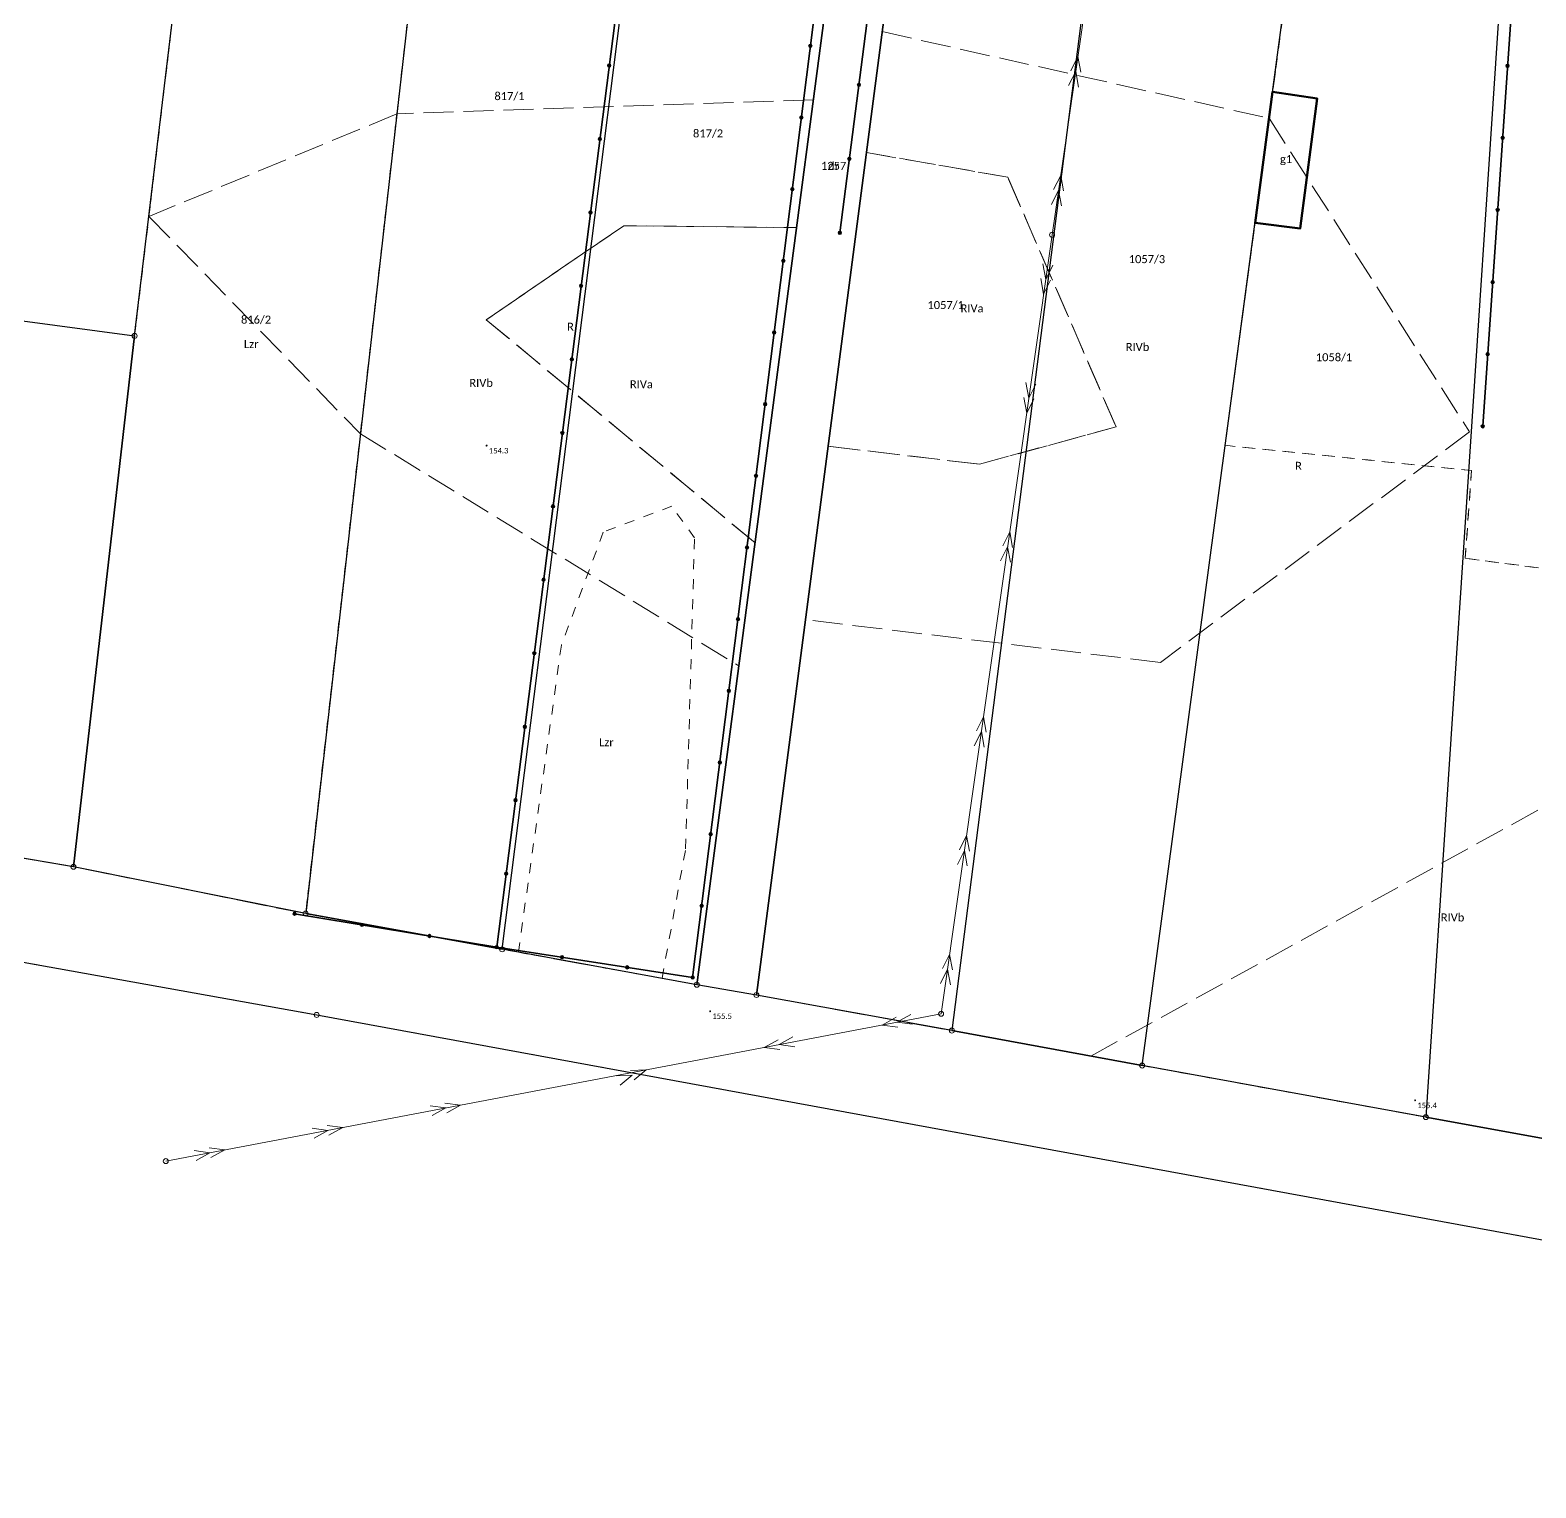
# Model space of a CAD drawing. Header units: metres. Extents: x 0 to 8431248, y 0 to 5724257.
# Drawn here: x 8430934 to 8431084.5, y 5723894 to 5724039.7 of the extents above; entities that cross this region are included whole.
import ezdxf

# ---------------------------------------------------------------- set-up
doc = ezdxf.new("R2010")
doc.units = ezdxf.units.M
doc.linetypes.add('EGKK', pattern=[8, 3, -1, 3, -1])
doc.linetypes.add('EGUG', pattern=[4, 1, -1, 1, -1])
for name, color, linetype, true_color in [('EGB_Budynek_powierzchnia-budynek naziemny EGBU', 7, 'Continuous', 0x000000), ('EGB_Budynek_powierzchnia_0_etykiety', 7, 'Continuous', 0x000000), ('EGB_DzialkaEwidencyjna_powierzchnia-działka ewidencyjna EGDE', 7, 'Continuous', 0x000000), ('EGB_DzialkaEwidencyjna_powierzchnia_0_etykiety', 7, 'Continuous', 0x000000), ('EGB_KonturKlasyfikacyjny_powierzchnia-kontur klasyfikacyjny EGKK', 7, 'Continuous', 0x24bc24), ('EGB_KonturKlasyfikacyjny_powierzchnia_2407460_etykiety', 7, 'Continuous', 0x24bc24), ('EGB_KonturUzytkuGruntowego_powierzchnia-kontur użytku gruntowego EGUG', 7, 'Continuous', 0x008000), ('EGB_KonturUzytkuGruntowego_powierzchnia_32768_etykiety', 7, 'Continuous', 0x008000), ('EGB_PunktGraniczny_punkt-stabilizowany trwale EGPG_A', 7, 'Continuous', 0xffffff), ('GES_InneUrzadzeniaTowarzyszace_punkt-podpora przewodów SUPN', 7, 'Continuous', 0x000000), ('GES_PrzewodElektroenergetyczny_linia-przewód elektroenergetyczny SUEP-s', 7, 'Continuous', 0xff0000), ('OT_Ogrodzenia_linia-ogrodzenie trwałe OTOO', 7, 'Continuous', 0x0a0a09), ('OT_Rzedna_punkt-pikieta naturalna OTRN', 7, 'Continuous', 0x000000), ('OT_Rzedna_punkt_0_etykiety', 7, 'Continuous', 0x000000)]:
    doc.layers.add(name, color=color, linetype=linetype, true_color=true_color)
doc.styles.add('Style-Calibri', font='calibri.ttf')

# ---------------------------------------------------------------- blocks, each defined once
blk = doc.blocks.new('EGBP04_2a0')
at = {"linetype": 'Continuous', "lineweight": 13}
blk.add_circle((0, 0), 0.5, dxfattribs=at)
blk = doc.blocks.new('egpg_a')
blk.add_blockref('EGBP04_2a0', (0, 0))
blk = doc.blocks.new('SUSM04_010')
at = {"linetype": 'Continuous', "lineweight": 13}
blk.add_circle((0, 0), 0.5, dxfattribs=at)
blk = doc.blocks.new('SUPP0')
blk.add_blockref('SUSM04_010', (0, 0))
blk = doc.blocks.new('supn')
blk.add_blockref('SUPP0', (0, 0))
blk = doc.blocks.new('suep-s')
at = {"color": 1, "lineweight": 18}
for p, q in [((-6, 1), (-3, 0)), ((-3, 0), (-6, -1)), ((-3, 1), (0, 0)), ((0, 0), (-3, -1))]:
    blk.add_line(p, q, dxfattribs=at)
blk = doc.blocks.new('otoo')
at = {"lineweight": 18, "transparency": 16777216}
h = blk.add_hatch(color=256, dxfattribs=at)
h.dxf.hatch_style = 1
h.paths.add_polyline_path([(0.35, 0, 1), (-0.35, 0, 1)])
at = {"lineweight": 18}
blk.add_circle((0, 0), 0.35, dxfattribs=at)
blk = doc.blocks.new('otrn')
at = {"linetype": 'Continuous', "lineweight": 13}
blk.add_hatch(color=256, dxfattribs=at).paths.add_polyline_path([(0, -0.09, 1), (0, 0.09, 1)])
blk.add_circle((0, 0), 0.0906, dxfattribs=at)

msp = doc.modelspace()

# ---------------------------------------------------------------- linework, layer by layer
at = {"layer": 'EGB_Budynek_powierzchnia-budynek naziemny EGBU', "lineweight": 50}
msp.add_lwpolyline([(8431058.19, 5724033.57), (8431056.44, 5724020.49), (8431060.95, 5724019.92), (8431062.65, 5724032.9), (8431058.19, 5724033.57)], close=True, dxfattribs=at)
at = {"layer": 'EGB_DzialkaEwidencyjna_powierzchnia-działka ewidencyjna EGDE', "lineweight": 9}
for points in [[(8430911.12, 5724038.48), (8430901.86, 5724014.88), (8430944.44, 5724009.17), (8430951.16, 5724065.3), (8430958.07, 5724123.05), (8430913.58, 5724131.68), (8430911.12, 5724038.48)], [(8431002.28, 5724114.47), (8430982.02, 5724118.4), (8430974.16, 5724062.1), (8430961.54, 5723951.41), (8430981.17, 5723947.84), (8431002.28, 5724114.47)], [(8430981.17, 5723947.84), (8431002.28, 5724114.47), (8431013.14, 5724112.36), (8431022.34, 5724109.08), (8431000.64, 5723944.3), (8430981.17, 5723947.84)], [(8431000.64, 5723944.3), (8431022.34, 5724109.08), (8431027.98, 5724107.07), (8431025.06, 5724084.75), (8431006.59, 5723943.27), (8431000.64, 5723944.3)], [(8431060.37, 5724087.52), (8431046.34, 5724097.52), (8431044.43, 5724082.62), (8431026.14, 5723939.71), (8431045.15, 5723936.22), (8431064.82, 5724083.09), (8431060.37, 5724087.52)], [(8431044.43, 5724082.62), (8431026.14, 5723939.71), (8431006.59, 5723943.27), (8431025.06, 5724084.75), (8431044.43, 5724082.62)], [(8431045.15, 5723936.22), (8431064.82, 5724083.09), (8431079.35, 5724068.06), (8431082.44, 5724066.2), (8431073.51, 5723931.06), (8431045.15, 5723936.22)], [(8430961.54, 5723951.41), (8430938.33, 5723956.09), (8430944.44, 5724009.17), (8430951.16, 5724065.3), (8430974.16, 5724062.1), (8430961.54, 5723951.41)], [(8431073.51, 5723931.06), (8431094.61, 5723927.23), (8431107.45, 5724035.1), (8431082.44, 5724066.2), (8431073.51, 5723931.06)], [(8430897.49, 5723963.04), (8430901.86, 5724014.88), (8430944.44, 5724009.17), (8430938.33, 5723956.09), (8430897.49, 5723963.04)]]:
    msp.add_lwpolyline(points, close=True, dxfattribs=at)
at = {"layer": 'EGB_DzialkaEwidencyjna_powierzchnia-działka ewidencyjna EGDE'}
for points in [[(8430911.12, 5724038.48), (8430901.86, 5724014.88), (8430944.44, 5724009.17), (8430951.16, 5724065.3), (8430958.07, 5724123.05), (8430913.58, 5724131.68), (8430911.12, 5724038.48)], [(8431002.28, 5724114.47), (8430982.02, 5724118.4), (8430974.16, 5724062.1), (8430961.54, 5723951.41), (8430981.17, 5723947.84), (8431002.28, 5724114.47)], [(8430981.17, 5723947.84), (8431002.28, 5724114.47), (8431013.14, 5724112.36), (8431022.34, 5724109.08), (8431000.64, 5723944.3), (8430981.17, 5723947.84)], [(8431000.64, 5723944.3), (8431022.34, 5724109.08), (8431027.98, 5724107.07), (8431025.06, 5724084.75), (8431006.59, 5723943.27), (8431000.64, 5723944.3)], [(8431060.37, 5724087.52), (8431046.34, 5724097.52), (8431044.43, 5724082.62), (8431026.14, 5723939.71), (8431045.15, 5723936.22), (8431064.82, 5724083.09), (8431060.37, 5724087.52)], [(8431044.43, 5724082.62), (8431026.14, 5723939.71), (8431006.59, 5723943.27), (8431025.06, 5724084.75), (8431044.43, 5724082.62)], [(8431045.15, 5723936.22), (8431064.82, 5724083.09), (8431079.35, 5724068.06), (8431082.44, 5724066.2), (8431073.51, 5723931.06), (8431045.15, 5723936.22)], [(8430961.54, 5723951.41), (8430938.33, 5723956.09), (8430944.44, 5724009.17), (8430951.16, 5724065.3), (8430974.16, 5724062.1), (8430961.54, 5723951.41)], [(8431073.51, 5723931.06), (8431094.61, 5723927.23), (8431107.45, 5724035.1), (8431082.44, 5724066.2), (8431073.51, 5723931.06)], [(8430897.49, 5723963.04), (8430901.86, 5724014.88), (8430944.44, 5724009.17), (8430938.33, 5723956.09), (8430897.49, 5723963.04)]]:
    msp.add_lwpolyline(points, close=True, dxfattribs=at)
at = {"layer": 'EGB_DzialkaEwidencyjna_powierzchnia-działka ewidencyjna EGDE', "lineweight": 9}
msp.add_lwpolyline([(8430699.38, 5723988.51), (8430962.64, 5723941.28), (8430962.64, 5723941.28), (8431220.17, 5723893.99), (8431210.44, 5723906.17), (8431179.66, 5723911.78), (8431146.53, 5723917.8), (8431136.64, 5723919.48), (8431106.32, 5723925.1), (8431094.61, 5723927.23), (8431073.51, 5723931.06), (8431045.15, 5723936.22), (8431026.14, 5723939.71), (8431006.59, 5723943.27), (8431000.64, 5723944.3), (8430981.17, 5723947.84), (8430961.54, 5723951.41), (8430938.33, 5723956.09), (8430897.49, 5723963.04)], dxfattribs=at)
at = {"layer": 'EGB_DzialkaEwidencyjna_powierzchnia-działka ewidencyjna EGDE'}
msp.add_lwpolyline([(8430699.38, 5723988.51), (8430962.64, 5723941.28), (8430962.64, 5723941.28), (8431220.17, 5723893.99), (8431210.44, 5723906.17), (8431179.66, 5723911.78), (8431146.53, 5723917.8), (8431136.64, 5723919.48), (8431106.32, 5723925.1), (8431094.61, 5723927.23), (8431073.51, 5723931.06), (8431045.15, 5723936.22), (8431026.14, 5723939.71), (8431006.59, 5723943.27), (8431000.64, 5723944.3), (8430981.17, 5723947.84), (8430961.54, 5723951.41), (8430938.33, 5723956.09), (8430897.49, 5723963.04)], dxfattribs=at)
at = {"layer": 'EGB_KonturKlasyfikacyjny_powierzchnia-kontur klasyfikacyjny EGKK', "linetype": 'egkk', "lineweight": 9}
msp.add_lwpolyline([(8430931.17, 5724128.27), (8430958.07, 5724123.05), (8430982.02, 5724118.4), (8431002.28, 5724114.47), (8431013.14, 5724112.36), (8431022.34, 5724109.08), (8431014.47, 5724049.33), (8431012.29, 5724032.77), (8431012.29, 5724032.77), (8430970.66, 5724031.37), (8430945.87, 5724021.11), (8430967.01, 5723999.39), (8431004.84, 5723976.17), (8431000.64, 5723944.3), (8430997.16, 5723944.94), (8430982.8, 5723947.54), (8430981.17, 5723947.84), (8430961.54, 5723951.41), (8430938.33, 5723956.09), (8430897.49, 5723963.04)], dxfattribs=at)
for points in [[(8431019.17, 5724039.59), (8431057.84, 5724030.93), (8431077.88, 5723999.57), (8431046.97, 5723976.53), (8431011.49, 5723980.79), (8431006.59, 5723943.27), (8431026.14, 5723939.71), (8431040.03, 5723937.16), (8431112.32, 5723976.94), (8431114.97, 5723999.75), (8431117.59, 5724022.4), (8431107.45, 5724035.1), (8431082.44, 5724066.2), (8431079.35, 5724068.06), (8431064.82, 5724083.09), (8431060.37, 5724087.52), (8431046.34, 5724097.52), (8431027.98, 5724107.07), (8431025.06, 5724084.75), (8431022.78, 5724067.25), (8431019.17, 5724039.59)], [(8431013.76, 5723998.14), (8431028.89, 5723996.34), (8431042.55, 5724000.07), (8431031.72, 5724025.04), (8431017.59, 5724027.5), (8431019.17, 5724039.59), (8431057.84, 5724030.93), (8431077.88, 5723999.57), (8431046.97, 5723976.53), (8431011.49, 5723980.79), (8431013.76, 5723998.14)], [(8431012.29, 5724032.77), (8430970.66, 5724031.37), (8430945.87, 5724021.11), (8430967.01, 5723999.39), (8431004.84, 5723976.17), (8431006.46, 5723988.48), (8430979.59, 5724010.79), (8430993.34, 5724020.19), (8431010.6, 5724020), (8431012.29, 5724032.77)], [(8431017.59, 5724027.5), (8431031.72, 5724025.04), (8431042.55, 5724000.07), (8431028.89, 5723996.34), (8431013.76, 5723998.14), (8431017.59, 5724027.5)], [(8431010.6, 5724020), (8430993.34, 5724020.19), (8430979.59, 5724010.79), (8431006.46, 5723988.48), (8431010.6, 5724020)], [(8431040.03, 5723937.16), (8431112.32, 5723976.94), (8431106.32, 5723925.1), (8431094.61, 5723927.23), (8431073.51, 5723931.06), (8431045.15, 5723936.22), (8431040.03, 5723937.16)]]:
    msp.add_lwpolyline(points, close=True, dxfattribs=at)
at = {"layer": 'EGB_KonturUzytkuGruntowego_powierzchnia-kontur użytku gruntowego EGUG', "linetype": 'egug', "lineweight": 9}
for points in [[(8430931.17, 5724128.27), (8430958.07, 5724123.05), (8430951.16, 5724065.3), (8430944.44, 5724009.17), (8430938.33, 5723956.09), (8430897.49, 5723963.04)], [(8430699.38, 5723988.51), (8430962.64, 5723941.28), (8431220.17, 5723893.99), (8431210.44, 5723906.17), (8431179.66, 5723911.78), (8431146.53, 5723917.8), (8431136.64, 5723919.48), (8431106.32, 5723925.1), (8431094.61, 5723927.23), (8431073.51, 5723931.06), (8431045.15, 5723936.22), (8431026.14, 5723939.71), (8431006.59, 5723943.27), (8431000.64, 5723944.3), (8430997.16, 5723944.94), (8430982.8, 5723947.54), (8430981.17, 5723947.84), (8430961.54, 5723951.41), (8430938.33, 5723956.09), (8430897.49, 5723963.04)]]:
    msp.add_lwpolyline(points, dxfattribs=at)
for points in [[(8431022.34, 5724109.08), (8431027.98, 5724107.07), (8431025.06, 5724084.75), (8431022.78, 5724067.25), (8431006.59, 5723943.27), (8431000.64, 5723944.3), (8431014.47, 5724049.33), (8431022.34, 5724109.08)], [(8431064.82, 5724083.09), (8431060.37, 5724087.52), (8431046.34, 5724097.52), (8431044.43, 5724082.62), (8431025.06, 5724084.75), (8431022.78, 5724067.25), (8431042.18, 5724065.02), (8431062.18, 5724063.36), (8431053.46, 5723998.23), (8431078.07, 5723995.7), (8431077.45, 5723986.94), (8431106.59, 5723983.09), (8431109.16, 5724000.34), (8431114.97, 5723999.75), (8431117.59, 5724022.4), (8431107.45, 5724035.1), (8431082.44, 5724066.2), (8431079.35, 5724068.06), (8431064.82, 5724083.09)], [(8431000.64, 5723944.3), (8430997.16, 5723944.94), (8430999.52, 5723957.87), (8431000.41, 5723988.98), (8430998.13, 5723992.14), (8430991.29, 5723989.56), (8430987.1, 5723978.24), (8430982.8, 5723947.54), (8430981.17, 5723947.84), (8430961.54, 5723951.41), (8430974.16, 5724062.1), (8430976.08, 5724075.87), (8430990.62, 5724073.78), (8430989.95, 5724065.83), (8430996.01, 5724065), (8430994.31, 5724051.52), (8431014.47, 5724049.33), (8431000.64, 5723944.3)], [(8431062.18, 5724063.36), (8431042.18, 5724065.02), (8431022.78, 5724067.25), (8431006.59, 5723943.27), (8431026.14, 5723939.71), (8431045.15, 5723936.22), (8431073.51, 5723931.06), (8431094.61, 5723927.23), (8431106.32, 5723925.1), (8431114.97, 5723999.75), (8431109.16, 5724000.34), (8431106.59, 5723983.09), (8431077.45, 5723986.94), (8431078.07, 5723995.7), (8431053.46, 5723998.23), (8431062.18, 5724063.36)], [(8430951.16, 5724065.3), (8430974.16, 5724062.1), (8430961.54, 5723951.41), (8430938.33, 5723956.09), (8430944.44, 5724009.17), (8430951.16, 5724065.3)], [(8430982.8, 5723947.54), (8430997.16, 5723944.94), (8430999.52, 5723957.87), (8431000.41, 5723988.98), (8430998.13, 5723992.14), (8430991.29, 5723989.56), (8430987.1, 5723978.24), (8430982.8, 5723947.54)]]:
    msp.add_lwpolyline(points, close=True, dxfattribs=at)
at = {"layer": 'GES_PrzewodElektroenergetyczny_linia-przewód elektroenergetyczny SUEP-s', "lineweight": 9}
msp.add_lwpolyline([(8430947.56, 5723926.66), (8431025.06, 5723941.39), (8431036.15, 5724019.28), (8431046.98, 5724094.14)], dxfattribs=at)
at = {"layer": 'OT_Ogrodzenia_linia-ogrodzenie trwałe OTOO', "lineweight": 35}
for points in [[(8431006.71, 5724113.2), (8431021.05, 5724109.83), (8431000.22, 5723945.02), (8430980.64, 5723948.06), (8430995.63, 5724065.58)], [(8431021.6, 5724071.27), (8431014.93, 5724019.48)], [(8431085.49, 5724062.62), (8431083.66, 5724065.01), (8431079.19, 5724000.13)], [(8430980.64, 5723948.06), (8430960.44, 5723951.4)]]:
    msp.add_lwpolyline(points, dxfattribs=at)

# ---------------------------------------------------------------- block references
at = {"layer": 'EGB_PunktGraniczny_punkt-stabilizowany trwale EGPG_A', "xscale": 0.5, "yscale": 0.5, "rotation": 360}
for p in [(8430944.44, 5724009.17), (8430938.33, 5723956.09), (8430961.54, 5723951.41), (8430981.17, 5723947.84), (8431000.64, 5723944.3), (8431006.59, 5723943.27), (8430962.64, 5723941.28), (8431026.14, 5723939.71), (8431045.15, 5723936.22), (8431073.51, 5723931.06)]:
    msp.add_blockref('EGPG_A', p, dxfattribs=at)
at = {"layer": 'GES_InneUrzadzeniaTowarzyszace_punkt-podpora przewodów SUPN', "xscale": 0.5, "yscale": 0.5, "rotation": 360}
for p in [(8431036.15, 5724019.28), (8431025.06, 5723941.39), (8430947.56, 5723926.66)]:
    msp.add_blockref('SUPN', p, dxfattribs=at)
at = {"layer": 'GES_PrzewodElektroenergetyczny_linia-przewód elektroenergetyczny SUEP-s', "xscale": 0.5, "yscale": 0.5}
for p, rotation in [((8431038.73, 5724037.09), 441.768129048011), ((8431038.73, 5724037.09), 441.768129048011), ((8431038.73, 5724037.09), 441.768129048011), ((8431038.73, 5724037.09), 441.768129048011), ((8431038.73, 5724037.09), 441.768129048011), ((8431038.73, 5724037.09), 441.768129048011), ((8431037.01, 5724025.22), 441.768129048011), ((8431037.01, 5724025.22), 441.768129048011), ((8431037.01, 5724025.22), 441.768129048011), ((8431037.01, 5724025.22), 441.768129048011), ((8431037.01, 5724025.22), 441.768129048011), ((8431037.01, 5724025.22), 441.768129048011), ((8431035.3, 5724013.34), 621.8966752239794), ((8431035.3, 5724013.34), 621.8966752239794), ((8431035.3, 5724013.34), 621.8966752239794), ((8431035.3, 5724013.34), 621.8966752239794), ((8431035.3, 5724013.34), 621.8966752239794), ((8431035.3, 5724013.34), 621.8966752239794), ((8431033.61, 5724001.46), 621.8966752239794), ((8431033.61, 5724001.46), 621.8966752239794), ((8431033.61, 5724001.46), 621.8966752239794), ((8431033.61, 5724001.46), 621.8966752239794), ((8431033.61, 5724001.46), 621.8966752239794), ((8431033.61, 5724001.46), 621.8966752239794), ((8431031.92, 5723989.58), 441.875250872666), ((8431031.92, 5723989.58), 441.875250872666), ((8431031.92, 5723989.58), 441.875250872666), ((8431031.92, 5723989.58), 441.875250872666), ((8431031.92, 5723989.58), 441.875250872666), ((8431031.92, 5723989.58), 441.875250872666), ((8431029.29, 5723971.09), 441.8966752222148), ((8431029.29, 5723971.09), 441.8966752222148), ((8431029.29, 5723971.09), 441.8966752222148), ((8431029.29, 5723971.09), 441.8966752222148), ((8431029.29, 5723971.09), 441.8966752222148), ((8431029.29, 5723971.09), 441.8966752222148), ((8431027.6, 5723959.21), 441.8966752239794), ((8431027.6, 5723959.21), 441.8966752239794), ((8431027.6, 5723959.21), 441.8966752239794), ((8431027.6, 5723959.21), 441.8966752239794), ((8431027.6, 5723959.21), 441.8966752239794), ((8431027.6, 5723959.21), 441.8966752239794), ((8431025.91, 5723947.33), 441.8966752239794), ((8431025.91, 5723947.33), 441.8966752239794), ((8431025.91, 5723947.33), 441.8966752239794), ((8431025.91, 5723947.33), 441.8966752239794), ((8431025.91, 5723947.33), 441.8966752239794), ((8431025.91, 5723947.33), 441.8966752239794), ((8431019.17, 5723940.27), 550.761534754807), ((8431019.17, 5723940.27), 550.761534754807), ((8431019.17, 5723940.27), 550.761534754807), ((8431019.17, 5723940.27), 550.761534754807), ((8431019.17, 5723940.27), 550.761534754807), ((8431019.17, 5723940.27), 550.761534754807), ((8431007.38, 5723938.03), 550.761534754807), ((8431007.38, 5723938.03), 550.761534754807), ((8431007.38, 5723938.03), 550.761534754807), ((8431007.38, 5723938.03), 550.761534754807), ((8431007.38, 5723938.03), 550.761534754807), ((8431007.38, 5723938.03), 550.761534754807), ((8430995.59, 5723935.79), 380.84122298511573), ((8430995.59, 5723935.79), 380.84122298511573), ((8430995.59, 5723935.79), 380.84122298511573), ((8430995.59, 5723935.79), 380.84122298511573), ((8430995.59, 5723935.79), 380.84122298511573), ((8430995.59, 5723935.79), 380.84122298511573), ((8430977.03, 5723932.26), 370.7615347536041), ((8430977.03, 5723932.26), 370.7615347536041), ((8430977.03, 5723932.26), 370.7615347536041), ((8430977.03, 5723932.26), 370.7615347536041), ((8430977.03, 5723932.26), 370.7615347536041), ((8430977.03, 5723932.26), 370.7615347536041), ((8430965.24, 5723930.02), 370.76153475480703), ((8430965.24, 5723930.02), 370.76153475480703), ((8430965.24, 5723930.02), 370.76153475480703), ((8430965.24, 5723930.02), 370.76153475480703), ((8430965.24, 5723930.02), 370.76153475480703), ((8430965.24, 5723930.02), 370.76153475480703), ((8430953.45, 5723927.78), 370.76153475480703), ((8430953.45, 5723927.78), 370.76153475480703), ((8430953.45, 5723927.78), 370.76153475480703), ((8430953.45, 5723927.78), 370.76153475480703), ((8430953.45, 5723927.78), 370.76153475480703), ((8430953.45, 5723927.78), 370.76153475480703)]:
    msp.add_blockref('SUEP-s', p, dxfattribs=dict(at, rotation=rotation))
at = {"layer": 'OT_Ogrodzenia_linia-ogrodzenie trwałe OTOO', "lineweight": 35, "xscale": 0.5, "yscale": 0.5}
for p, rotation in [((8431011.99, 5724038.17), 622.7966961742261), ((8430991.88, 5724036.2), 442.73101716829376), ((8431081.67, 5724036.17), 626.0587537813592), ((8431016.84, 5724034.28), 622.661311209177), ((8431011.09, 5724031.01), 622.7966961604932), ((8430990.95, 5724028.85), 442.73101718350284), ((8431081.18, 5724028.97), 626.058753795586), ((8431015.88, 5724026.88), 622.6613112242801), ((8431010.18, 5724023.84), 622.7966961742261), ((8430990.01, 5724021.51), 442.73101716829376), ((8431080.68, 5724021.76), 626.0587537960935), ((8431014.93, 5724019.48), 802.6613112242801), ((8431009.28, 5724016.68), 622.7966961595669), ((8430989.07, 5724014.17), 442.73101716829376), ((8431080.18, 5724014.55), 626.0587537808517), ((8431008.37, 5724009.51), 622.7966961751525), ((8430988.14, 5724006.82), 442.731017182591), ((8431079.69, 5724007.34), 626.0587537960935), ((8431007.47, 5724002.35), 622.7966961595669), ((8430987.2, 5723999.47), 442.7310171692056), ((8431079.19, 5724000.13), 667.4409330239645), ((8431006.56, 5723995.18), 622.7966961604932), ((8430986.26, 5723992.13), 442.73101716829376), ((8431005.65, 5723988.01), 622.7966961742261), ((8430985.32, 5723984.79), 442.73101716829376), ((8431004.75, 5723980.85), 622.7966961595669), ((8430984.39, 5723977.44), 442.73101718350284), ((8431003.84, 5723973.68), 622.7966961751525), ((8430983.45, 5723970.09), 442.73101716829376), ((8431002.94, 5723966.52), 622.7966961595669), ((8430982.51, 5723962.75), 442.73101716829376), ((8431002.03, 5723959.35), 622.7966961751525), ((8430981.58, 5723955.4), 442.73101718350284), ((8431001.13, 5723952.19), 622.7966961595669), ((8430960.44, 5723951.4), 710.6112872339138), ((8430967.17, 5723950.29), 530.6112872339138), ((8430973.91, 5723949.17), 530.6112872236489), ((8430980.64, 5723948.06), 442.73101716829376), ((8430980.64, 5723948.06), 530.6112872339138), ((8430980.64, 5723948.06), 530.6112872339138), ((8430987.17, 5723947.05), 531.1746938958238), ((8430993.69, 5723946.03), 531.1746939013283), ((8431000.22, 5723945.02), 531.1746938958238)]:
    msp.add_blockref('OTOO', p, dxfattribs=dict(at, rotation=rotation))
at = {"layer": 'OT_Rzedna_punkt-pikieta naturalna OTRN', "xscale": 0.5, "yscale": 0.5, "rotation": 360}
for p in [(8430979.63, 5723998.2), (8431001.97, 5723941.64), (8431072.44, 5723932.74)]:
    msp.add_blockref('OTRN', p, dxfattribs=at)

# ---------------------------------------------------------------- texts
at = {"layer": 'EGB_Budynek_powierzchnia_0_etykiety', "insert": (8431059.54, 5724026.75), "char_height": 0.8, "attachment_point": 5, "style": 'Style-Calibri'}
msp.add_mtext('g1', dxfattribs=at)
at = {"layer": 'EGB_DzialkaEwidencyjna_powierzchnia_0_etykiety', "char_height": 0.8, "attachment_point": 5, "style": 'Style-Calibri'}
for s, insert in [('817/1', (8430981.91, 5724033.12)), ('817/2', (8431001.76, 5724029.39)), ('1257', (8431014.31, 5724026.17)), ('1057/3', (8431045.63, 5724016.82)), ('1057/1', (8431025.51, 5724012.23)), ('816/2', (8430956.58, 5724010.77)), ('1058/1', (8431064.33, 5724007.01))]:
    msp.add_mtext(s, dxfattribs=dict(at, insert=insert))
at = {"layer": 'EGB_KonturKlasyfikacyjny_powierzchnia_2407460_etykiety', "char_height": 0.8, "attachment_point": 5, "style": 'Style-Calibri'}
for s, insert in [('RIVa', (8431028.15, 5724011.92)), ('RIVb', (8431044.69, 5724008.06)), ('RIVb', (8430979.08, 5724004.47)), ('RIVa', (8430995.1, 5724004.33)), ('RIVb', (8431076.18, 5723951.02))]:
    msp.add_mtext(s, dxfattribs=dict(at, insert=insert))
at = {"layer": 'EGB_KonturUzytkuGruntowego_powierzchnia_32768_etykiety', "char_height": 0.8, "attachment_point": 5, "style": 'Style-Calibri'}
for s, insert in [('dr', (8431014.31, 5724026.17)), ('R', (8430988.01, 5724010.09)), ('Lzr', (8430956.1, 5724008.35)), ('R', (8431060.78, 5723996.18)), ('Lzr', (8430991.6, 5723968.54))]:
    msp.add_mtext(s, dxfattribs=dict(at, insert=insert))
at = {"layer": 'OT_Rzedna_punkt_0_etykiety', "char_height": 0.55, "attachment_point": 1, "style": 'Style-Calibri'}
for s, insert in [('154.3', (8430979.85, 5723997.97)), ('155.5', (8431002.19, 5723941.42)), ('155.4', (8431072.66, 5723932.51))]:
    msp.add_mtext(s, dxfattribs=dict(at, insert=insert))

doc.saveas('drawing.dxf')
